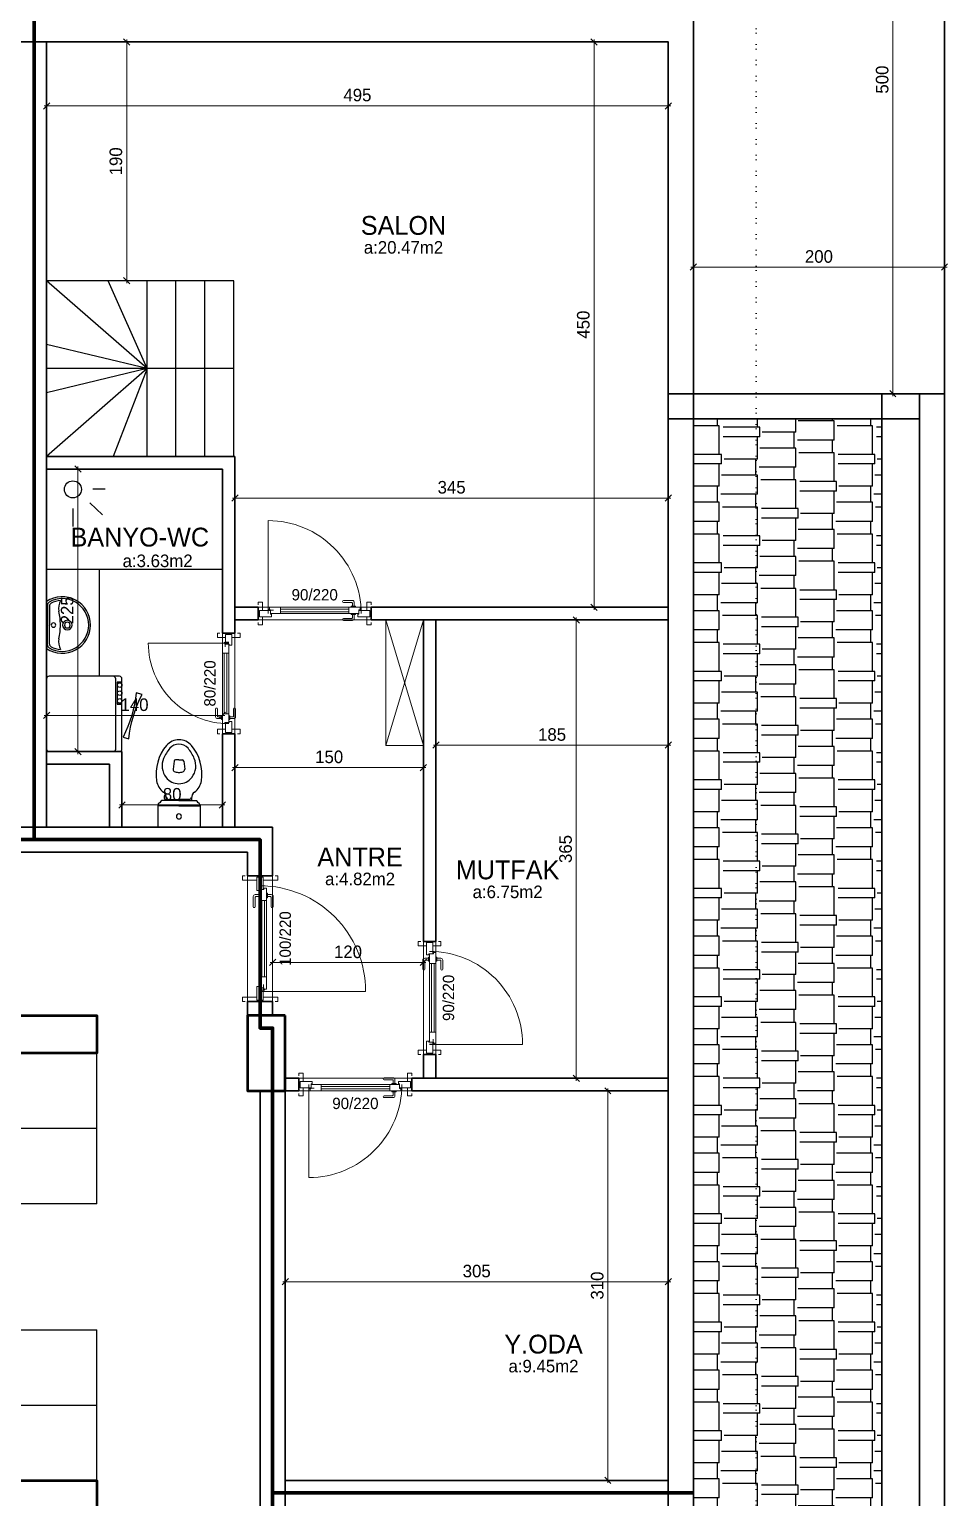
# Model space of a CAD drawing. Header units: centimetres. Extents: x 562865 to 1310255, y -148070 to 32737.
# Drawn here: x 589391 to 590122, y 5160 to 6329 of the extents above; entities that cross this region are included whole.
import ezdxf
from ezdxf.enums import TextEntityAlignment as Align

# ---------------------------------------------------------------- set-up
doc = ezdxf.new("R2010")
doc.units = ezdxf.units.CM
doc.header["$LTSCALE"] = 2.5
doc.linetypes.add('DASHED', pattern=[0.25, 0.125, -0.125])
doc.linetypes.add('DOT', pattern=[0.25, 0, -0.25])
doc.layers.get('0').update_dxf_attribs({"color": 86})
for name, color, linetype, lineweight in [('1', 126, 'Continuous', 25), ('ADAKENARI', 18, 'Continuous', 5), ('DUVAR', 4, 'Continuous', 30), ('duvar-kesim', 7, 'Continuous', 0), ('GÖRÜNÜŞLER', 96, 'Continuous', 25), ('iç ölçü', 106, 'Continuous', 18), ('kapi', 9, 'Continuous', 0), ('kolon', 1, 'Continuous', 53)]:
    doc.layers.add(name, color=color, linetype=linetype, lineweight=lineweight)
for name, color, linetype in [('alan', 7, 'Continuous'), ('kapi-yazi', 7, 'Continuous'), ('mahal', 7, 'Continuous'), ('MERBAS', 231, 'Continuous')]:
    doc.layers.add(name, color=color, linetype=linetype)
doc.styles.add('PINAR', font='comic.ttf')
doc.dimstyles.new('TEMİZ ÖLÇÜ', dxfattribs={"dimtxt": 10, "dimasz": 5, "dimexe": 1.8, "dimexo": 0.625, "dimgap": 3, "dimtad": 1, "dimdec": 0, "dimrnd": 0.5, "dimzin": 1, "dimdsep": 46, "dimtxsty": 'PINAR', "dimblk": 'OBLIQUE', "dimcen": 0.9, "dimdle": 2, "dimclrd": 256, "dimclre": 256, "dimclrt": 7, "dimadec": 0, "dimazin": 0, "dimtfac": 1, "dimtdec": 0, "dimtofl": 0, "dimtmove": 2, "dimatfit": 2, "dimfxl": 10, "dimfxlon": 1, "dimlwd": -1, "dimlwe": -1, "dimarcsym": 0})

# ---------------------------------------------------------------- blocks, each defined once
blk = doc.blocks.new('Klozet-1')
for p, q in [((16.75, 0), (-16.75, 0)), ((16.75, -17.5), (16.75, 0)), ((-16.75, -17.5), (-16.75, 0)), ((0, -17), (-16.75, -17)), ((0, -21), (-13.8398, -21)), ((-10, -23), (-10, -21)), ((-8.0157, -22.0272), (0, -22.0272)), ((0, -17), (16.75, -17)), ((0, -21), (13.8397, -21)), ((8.0156, -22.0272), (0, -22.0272)), ((10, -23), (10, -21)), ((-3.7475, -52.5499), (-4.5772, -46.068)), ((3.7475, -52.5499), (4.5771, -46.068)), ((0, -53.5), (-2.7488, -53.5)), ((0, -53.5), (2.7487, -53.5))]:
    blk.add_line(p, q)
for centre, radius, start, end in [((0, -8.5), 2, 90, 270), ((0, -8.5), 2, 270, 90), ((-14.75, -17.5), 2, 180, 245.214224), ((-16.6366, -21.5854), 2.5, 21.212156, 65.214224), ((-13.8398, -20.5), 0.5, 201.212156, 270), ((-16, -23), 6, 306.869898, 0), ((-8.0157, -24.0272), 2, 90, 176.416678), ((8.0156, -24.0272), 2, 3.583322, 90), ((16, -23), 6, 180, 233.130102), ((13.8397, -20.5), 0.5, 270, 338.787844), ((16.6365, -21.5854), 2.5, 114.785776, 158.787844), ((14.75, -17.5), 2, 294.785776, 0), ((-4, -39), 14, 126.869898, 171.135952), ((0, -47.5), 13, 90, 142.16423), ((0, -47.5), 13, 37.83577, 90), ((4, -39), 14, 8.864048, 53.130102), ((16.7492, -42.2359), 35, 171.135952, 220.418686), ((1.5795, -48.7268), 15, 142.16423, 203.165473), ((-2.5933, -45.8141), 2, 103.10266, 187.293703), ((0.8071, -60.4236), 17, 92.721352, 103.10266), ((-0.8072, -60.4236), 17, 76.89734, 87.278648), ((2.5933, -45.8141), 2, 352.706297, 76.89734), ((-16.7492, -42.2359), 35, 319.581314, 8.864048), ((-1.5796, -48.7268), 15, 336.834527, 37.83577), ((16.7492, -42.2359), 31.5, 203.165473, 220.418686), ((-2.7488, -52.5), 1, 182.862405, 270), ((2.7487, -52.5), 1, 270, 357.137595), ((-16.7492, -42.2359), 31.5, 319.581314, 336.834527), ((0, -56.5), 13, 220.418686, 270), ((0, -56.5), 9.5, 220.418686, 270), ((0, -56.5), 9.5, 270, 319.581314), ((0, -56.5), 13, 270, 319.581314)]:
    blk.add_arc(centre, radius, start, end)
blk = doc.blocks.new('Lav-1')
for p, q in [((-18.7083, 0), (18.7083, 0)), ((-15.105, -2.2), (0, -2.2)), ((15.105, -2.2), (0, -2.2))]:
    blk.add_line(p, q)
at = {"color": 8}
for p in [(-15.9925, -0.7), (15.9925, -0.7)]:
    blk.add_line(p, (0, -0.7), dxfattribs=at)
for centre, radius, start, end in [((0, -12.5), 22.5, 146.251011, 270), ((0, -12.5), 22.5, 270, 33.748989), ((0, -12.5), 19.5, 152.688782, 175.764074), ((-13.5377, -21.504), 12, 77.387843, 119.499625), ((-15.105, -4.7), 2.5, 90, 152.688782), ((0, 39), 50, 257.387843, 270), ((0, 39), 50, 270, 282.612157), ((13.5377, -21.504), 12, 60.500375, 102.612157), ((15.105, -4.7), 2.5, 27.311218, 90), ((0, -12.5), 19.5, 4.235926, 27.311218)]:
    blk.add_arc(centre, radius, start, end)
for centre, radius, start, end in [((0, -12.5), 21, 149.821029, 270), ((-15.9925, -3.2), 2.5, 90, 149.821029), ((0, -5.5), 1.75, 90, 270), ((0, -12.5), 21, 270, 30.178971), ((0, -5.5), 1.75, 270, 90), ((15.9925, -3.2), 2.5, 30.178971, 90), ((0, -16.5), 3.75, 90, 270), ((0, -16.5), 2.3, 90, 270), ((0, -16.5), 3.75, 270, 90), ((0, -16.5), 2.3, 270, 90)]:
    blk.add_arc(centre, radius, start, end, dxfattribs=at)
blk = doc.blocks.new('C.Mak')
at = {"color": 8}
for p, q in [((25.7, -56.1), (8.1, -56.1)), ((8.1, -56.1), (8.1, -59.3)), ((25.7, -59.3), (25.7, -56.1))]:
    blk.add_line(p, q, dxfattribs=at)
blk.add_lwpolyline([(-27.7, 0, 0.414214), (-29.7, -2), (-29.7, -58, 0.414214), (-27.7, -60), (28.2, -60, 0.414214), (30.3, -58), (30.3, -2, 0.414214), (28.2, 0)], format="xyb", close=True)
blk.add_lwpolyline([(-29.7, -53, 0.414214), (-27.7, -55), (28.2, -55, 0.414214), (30.3, -53)], format="xyb")
blk.add_lwpolyline([(15.9, -76), (17.2, -71.4, -0.091234), (-18.2, -60.9), (-19.5, -65.4, -0.091234)], format="xyb", close=True, dxfattribs=at)
for centre in [(10.7, -58.2), (16.9, -58.2), (23.3, -58.2)]:
    blk.add_circle(centre, 1.82, dxfattribs=at)
blk = doc.blocks.new('fm-door1')
at = {"linetype": 'Continuous'}
for p, q in [((0, 25), (0, -25)), ((100, 25), (0, 25)), ((80, 32), (80, 0)), ((84, 28), (128, 28)), ((90, 50), (910, 50)), ((90, 50), (90, 30)), ((100, 30), (90, 30)), ((100, 30), (100, -5)), ((100, 30), (100, -5)), ((100, 0), (900, 0)), ((190, 50), (190, 0)), ((810, 50), (810, 0)), ((910, 30), (900, 30)), ((900, 30), (900, -5)), ((900, 25), (1000, 25)), ((910, 50), (910, 30)), ((1000, 25), (1000, -25)), ((110, -25), (0, -25)), ((100, -5), (110, -5)), ((110, -5), (100, -5)), ((110, -5), (110, -25)), ((110, -25), (110, -5)), ((890, -25), (890, -5)), ((890, -5), (900, -5)), ((890, -25), (1000, -25))]:
    blk.add_line(p, q, dxfattribs=at)
at = {"color": 8, "linetype": 'Continuous'}
for p, q in [((190, 35), (810, 35)), ((190, 15), (810, 15))]:
    blk.add_line(p, q, dxfattribs=at)
at = {"linetype": 'Continuous'}
for points in [[(858, 58), (858, 89, 0.414214), (842, 104), (759, 104, 1), (759, 89), (835, 89, -0.414214), (842, 81), (842, 58)], [(858, -8), (858, -39, -0.414214), (842, -54), (759, -54, -1), (759, -39), (835, -39, 0.414214), (842, -31), (842, -8)]]:
    blk.add_lwpolyline(points, format="xyb", dxfattribs=at)
for points in [[(869, 50), (869, 58), (831, 58), (831, 50)], [(869, 0), (869, -8), (831, -8), (831, 0)]]:
    blk.add_lwpolyline(points, dxfattribs=at)
blk.add_circle((84, 32), 4.26, dxfattribs=at)
blk = doc.blocks.new('_Oblique')
at = {"color": 0, "linetype": 'ByBlock', "lineweight": -2}
blk.add_line((-0.5, -0.5), (0.5, 0.5), dxfattribs=at)
blk = doc.blocks.new('*D505')
at = {"layer": 'Defpoints', "color": 0}
for p in [(589714.8, 5769.1), (589899.8, 5769.1), (589899.8, 5759.2)]:
    blk.add_point(p, dxfattribs=at)
at = {"layer": 'iç ölçü'}
for p, q in [((589714.8, 5764.2), (589714.8, 5757.4)), ((589899.8, 5764.2), (589899.8, 5757.4)), ((589712.8, 5759.2), (589901.8, 5759.2))]:
    blk.add_line(p, q, dxfattribs=at)
at = {"layer": 'iç ölçü', "linetype": 'ByBlock', "xscale": 5, "yscale": 5, "zscale": 5, "rotation": 180}
blk.add_blockref('_Oblique', (589714.8, 5759.2), dxfattribs=at)
at = {"layer": 'iç ölçü', "linetype": 'ByBlock', "xscale": 5, "yscale": 5, "zscale": 5}
blk.add_blockref('_Oblique', (589899.8, 5759.2), dxfattribs=at)
at = {"layer": 'iç ölçü', "color": 7, "insert": (589807.3, 5767.6), "char_height": 10, "attachment_point": 5, "style": 'PINAR'}
blk.add_mtext('185', dxfattribs=at)
blk = doc.blocks.new('*D506')
at = {"layer": 'Defpoints', "color": 0}
for p in [(589897.3, 5858.9), (589826.6, 5494), (589897.3, 5494)]:
    blk.add_point(p, dxfattribs=at)
at = {"layer": 'iç ölçü'}
for p, q in [((589831.6, 5858.9), (589824.8, 5858.9)), ((589826.6, 5860.9), (589826.6, 5492)), ((589831.6, 5494), (589824.8, 5494))]:
    blk.add_line(p, q, dxfattribs=at)
at = {"layer": 'iç ölçü', "linetype": 'ByBlock', "xscale": 5, "yscale": 5, "zscale": 5}
for p, rotation in [((589826.6, 5858.9), 90), ((589826.6, 5494), 270)]:
    blk.add_blockref('_Oblique', p, dxfattribs=dict(at, rotation=rotation))
at = {"layer": 'iç ölçü', "color": 7, "insert": (589818.1, 5676.5), "char_height": 10, "attachment_point": 5, "rotation": 90, "style": 'PINAR'}
blk.add_mtext('365', dxfattribs=at)
blk = doc.blocks.new('*D507')
at = {"layer": 'Defpoints', "color": 0}
for p in [(589554.8, 5743.3), (589704.8, 5743.3), (589704.8, 5741.3)]:
    blk.add_point(p, dxfattribs=at)
at = {"layer": 'iç ölçü'}
for p, q in [((589552.8, 5741.3), (589706.8, 5741.3)), ((589554.8, 5742.7), (589554.8, 5739.5)), ((589704.8, 5742.7), (589704.8, 5739.5))]:
    blk.add_line(p, q, dxfattribs=at)
at = {"layer": 'iç ölçü', "linetype": 'ByBlock', "xscale": 5, "yscale": 5, "zscale": 5, "rotation": 180}
blk.add_blockref('_Oblique', (589554.8, 5741.3), dxfattribs=at)
at = {"layer": 'iç ölçü', "linetype": 'ByBlock', "xscale": 5, "yscale": 5, "zscale": 5}
blk.add_blockref('_Oblique', (589704.8, 5741.3), dxfattribs=at)
at = {"layer": 'iç ölçü', "color": 7, "insert": (589629.8, 5749.8), "char_height": 10, "attachment_point": 5, "style": 'PINAR'}
blk.add_mtext('150', dxfattribs=at)
blk = doc.blocks.new('*D508')
at = {"layer": 'Defpoints', "color": 0}
for p in [(589594.8, 5332), (589594.8, 5293.2), (589899.8, 5289.3)]:
    blk.add_point(p, dxfattribs=at)
at = {"layer": 'iç ölçü'}
for p, q in [((589901.8, 5332), (589592.8, 5332)), ((589594.8, 5327), (589594.8, 5333.8)), ((589899.8, 5327), (589899.8, 5333.8))]:
    blk.add_line(p, q, dxfattribs=at)
at = {"layer": 'iç ölçü', "linetype": 'ByBlock', "xscale": 5, "yscale": 5, "zscale": 5, "rotation": 180}
blk.add_blockref('_Oblique', (589594.8, 5332), dxfattribs=at)
at = {"layer": 'iç ölçü', "linetype": 'ByBlock', "xscale": 5, "yscale": 5, "zscale": 5}
blk.add_blockref('_Oblique', (589899.8, 5332), dxfattribs=at)
at = {"layer": 'iç ölçü', "color": 7, "insert": (589747.3, 5340.5), "char_height": 10, "attachment_point": 5, "style": 'PINAR'}
blk.add_mtext('305', dxfattribs=at)
blk = doc.blocks.new('*D509')
at = {"layer": 'Defpoints', "color": 0}
for p in [(589544.8, 5805.9), (589404.8, 5791.9), (589544.8, 5782.9)]:
    blk.add_point(p, dxfattribs=at)
at = {"layer": 'iç ölçü'}
for p, q in [((589404.8, 5787.9), (589404.8, 5781.1)), ((589544.8, 5787.9), (589544.8, 5781.1)), ((589402.8, 5782.9), (589546.8, 5782.9))]:
    blk.add_line(p, q, dxfattribs=at)
at = {"layer": 'iç ölçü', "linetype": 'ByBlock', "xscale": 5, "yscale": 5, "zscale": 5, "rotation": 180}
blk.add_blockref('_Oblique', (589404.8, 5782.9), dxfattribs=at)
at = {"layer": 'iç ölçü', "linetype": 'ByBlock', "xscale": 5, "yscale": 5, "zscale": 5}
blk.add_blockref('_Oblique', (589544.8, 5782.9), dxfattribs=at)
at = {"layer": 'iç ölçü', "color": 7, "insert": (589474.8, 5791.3), "char_height": 10, "attachment_point": 5, "style": 'PINAR'}
blk.add_mtext('140', dxfattribs=at)
blk = doc.blocks.new('*D510')
at = {"layer": 'Defpoints', "color": 0}
for p in [(589584.8, 5694), (589704.8, 5694), (589704.8, 5586.2)]:
    blk.add_point(p, dxfattribs=at)
at = {"layer": 'iç ölçü'}
for p, q in [((589584.8, 5591.2), (589584.8, 5584.4)), ((589704.8, 5591.2), (589704.8, 5584.4)), ((589582.8, 5586.2), (589706.8, 5586.2))]:
    blk.add_line(p, q, dxfattribs=at)
at = {"layer": 'iç ölçü', "linetype": 'ByBlock', "xscale": 5, "yscale": 5, "zscale": 5, "rotation": 180}
blk.add_blockref('_Oblique', (589584.8, 5586.2), dxfattribs=at)
at = {"layer": 'iç ölçü', "linetype": 'ByBlock', "xscale": 5, "yscale": 5, "zscale": 5}
blk.add_blockref('_Oblique', (589704.8, 5586.2), dxfattribs=at)
at = {"layer": 'iç ölçü', "color": 7, "insert": (589644.8, 5594.6), "char_height": 10, "attachment_point": 5, "style": 'PINAR'}
blk.add_mtext('120', dxfattribs=at)
blk = doc.blocks.new('*D518')
at = {"layer": 'Defpoints', "color": 0}
for p in [(589426.7, 5978.9), (589429.7, 5978.9), (589426.7, 5754)]:
    blk.add_point(p, dxfattribs=at)
at = {"layer": 'iç ölçü'}
for p, q in [((589427.3, 5978.9), (589431.5, 5978.9)), ((589429.7, 5752), (589429.7, 5980.9)), ((589427.3, 5754), (589431.5, 5754))]:
    blk.add_line(p, q, dxfattribs=at)
at = {"layer": 'iç ölçü', "linetype": 'ByBlock', "xscale": 5, "yscale": 5, "zscale": 5}
for p, rotation in [((589429.7, 5978.9), 90), ((589429.7, 5754), 270)]:
    blk.add_blockref('_Oblique', p, dxfattribs=dict(at, rotation=rotation))
at = {"layer": 'iç ölçü', "color": 7, "insert": (589421.2, 5866.5), "char_height": 10, "attachment_point": 5, "rotation": 90, "style": 'PINAR'}
blk.add_mtext('225', dxfattribs=at)
blk = doc.blocks.new('*D519')
at = {"layer": 'Defpoints', "color": 0}
for p in [(589464.8, 5724), (589544.8, 5724), (589544.8, 5711.6)]:
    blk.add_point(p, dxfattribs=at)
at = {"layer": 'iç ölçü'}
for p, q in [((589464.8, 5716.6), (589464.8, 5709.8)), ((589544.8, 5716.6), (589544.8, 5709.8)), ((589462.8, 5711.6), (589546.8, 5711.6))]:
    blk.add_line(p, q, dxfattribs=at)
at = {"layer": 'iç ölçü', "linetype": 'ByBlock', "xscale": 5, "yscale": 5, "zscale": 5, "rotation": 180}
blk.add_blockref('_Oblique', (589464.8, 5711.6), dxfattribs=at)
at = {"layer": 'iç ölçü', "linetype": 'ByBlock', "xscale": 5, "yscale": 5, "zscale": 5}
blk.add_blockref('_Oblique', (589544.8, 5711.6), dxfattribs=at)
at = {"layer": 'iç ölçü', "color": 7, "insert": (589504.8, 5720), "char_height": 10, "attachment_point": 5, "style": 'PINAR'}
blk.add_mtext('80', dxfattribs=at)
blk = doc.blocks.new('*D571')
at = {"layer": 'Defpoints', "color": 0}
for p in [(589739.4, 5484), (589851.7, 5484), (589679.5, 5173.9)]:
    blk.add_point(p, dxfattribs=at)
at = {"layer": 'iç ölçü'}
for p, q in [((589846.7, 5484), (589853.5, 5484)), ((589851.7, 5171.9), (589851.7, 5486)), ((589846.7, 5173.9), (589853.5, 5173.9))]:
    blk.add_line(p, q, dxfattribs=at)
at = {"layer": 'iç ölçü', "linetype": 'ByBlock', "xscale": 5, "yscale": 5, "zscale": 5}
for p, rotation in [((589851.7, 5484), 90), ((589851.7, 5173.9), 270)]:
    blk.add_blockref('_Oblique', p, dxfattribs=dict(at, rotation=rotation))
at = {"layer": 'iç ölçü', "color": 7, "insert": (589843.3, 5329), "char_height": 10, "attachment_point": 5, "rotation": 90, "style": 'PINAR'}
blk.add_mtext('310', dxfattribs=at)
blk = doc.blocks.new('*D574')
at = {"layer": 'Defpoints', "color": 0}
for p in [(589899.8, 6268), (589404.8, 6258.8), (589899.8, 6258.8)]:
    blk.add_point(p, dxfattribs=at)
at = {"layer": 'iç ölçü'}
for p, q in [((589402.8, 6268), (589901.8, 6268)), ((589404.8, 6263), (589404.8, 6269.8)), ((589899.8, 6263), (589899.8, 6269.8))]:
    blk.add_line(p, q, dxfattribs=at)
at = {"layer": 'iç ölçü', "linetype": 'ByBlock', "xscale": 5, "yscale": 5, "zscale": 5, "rotation": 180}
blk.add_blockref('_Oblique', (589404.8, 6268), dxfattribs=at)
at = {"layer": 'iç ölçü', "linetype": 'ByBlock', "xscale": 5, "yscale": 5, "zscale": 5}
blk.add_blockref('_Oblique', (589899.8, 6268), dxfattribs=at)
at = {"layer": 'iç ölçü', "color": 7, "insert": (589652.3, 6276.6), "char_height": 10, "attachment_point": 5, "style": 'PINAR'}
blk.add_mtext('495', dxfattribs=at)
blk = doc.blocks.new('*D575')
at = {"layer": 'Defpoints', "color": 0}
for p in [(589554.8, 5951.7), (589899.8, 5955.9), (589899.8, 5951.7)]:
    blk.add_point(p, dxfattribs=at)
at = {"layer": 'iç ölçü'}
for p, q in [((589552.8, 5955.9), (589901.8, 5955.9)), ((589554.8, 5952.3), (589554.8, 5957.7)), ((589899.8, 5952.3), (589899.8, 5957.7))]:
    blk.add_line(p, q, dxfattribs=at)
at = {"layer": 'iç ölçü', "linetype": 'ByBlock', "xscale": 5, "yscale": 5, "zscale": 5, "rotation": 180}
blk.add_blockref('_Oblique', (589554.8, 5955.9), dxfattribs=at)
at = {"layer": 'iç ölçü', "linetype": 'ByBlock', "xscale": 5, "yscale": 5, "zscale": 5}
blk.add_blockref('_Oblique', (589899.8, 5955.9), dxfattribs=at)
at = {"layer": 'iç ölçü', "color": 7, "insert": (589727.3, 5964.4), "char_height": 10, "attachment_point": 5, "style": 'PINAR'}
blk.add_mtext('345', dxfattribs=at)
blk = doc.blocks.new('*D578')
at = {"layer": 'Defpoints', "color": 0}
for p in [(589468.6, 6318.9), (589479.3, 6318.9), (589479.3, 6128.9)]:
    blk.add_point(p, dxfattribs=at)
at = {"layer": 'iç ölçü'}
for p, q in [((589473.6, 6318.9), (589466.8, 6318.9)), ((589468.6, 6126.9), (589468.6, 6320.9)), ((589473.6, 6128.9), (589466.8, 6128.9))]:
    blk.add_line(p, q, dxfattribs=at)
at = {"layer": 'iç ölçü', "linetype": 'ByBlock', "xscale": 5, "yscale": 5, "zscale": 5}
for p, rotation in [((589468.6, 6318.9), 90), ((589468.6, 6128.9), 270)]:
    blk.add_blockref('_Oblique', p, dxfattribs=dict(at, rotation=rotation))
at = {"layer": 'iç ölçü', "color": 7, "insert": (589460, 6223.9), "char_height": 10, "attachment_point": 5, "rotation": 90, "style": 'PINAR'}
blk.add_mtext('190', dxfattribs=at)
blk = doc.blocks.new('*D583')
at = {"layer": 'Defpoints', "color": 0}
for p in [(590119.8, 6139.7), (589919.8, 6097.7), (590119.8, 6097.7)]:
    blk.add_point(p, dxfattribs=at)
at = {"layer": 'iç ölçü'}
for p, q in [((589917.8, 6139.7), (590121.8, 6139.7)), ((589919.8, 6134.7), (589919.8, 6141.5)), ((590119.8, 6134.7), (590119.8, 6141.5))]:
    blk.add_line(p, q, dxfattribs=at)
at = {"layer": 'iç ölçü', "linetype": 'ByBlock', "xscale": 5, "yscale": 5, "zscale": 5, "rotation": 180}
blk.add_blockref('_Oblique', (589919.8, 6139.7), dxfattribs=at)
at = {"layer": 'iç ölçü', "linetype": 'ByBlock', "xscale": 5, "yscale": 5, "zscale": 5}
blk.add_blockref('_Oblique', (590119.8, 6139.7), dxfattribs=at)
at = {"layer": 'iç ölçü', "color": 7, "insert": (590019.8, 6148.1), "char_height": 10, "attachment_point": 5, "style": 'PINAR'}
blk.add_mtext('200', dxfattribs=at)
blk = doc.blocks.new('*D585')
at = {"layer": 'Defpoints', "color": 0}
for p in [(589986.66, 6538.95), (589986.66, 6038.95), (590078.67, 6038.95)]:
    blk.add_point(p, dxfattribs=at)
at = {"layer": 'iç ölçü'}
for p, q in [((590073.67, 6538.95), (590080.47, 6538.95)), ((590078.67, 6540.95), (590078.67, 6036.95)), ((590073.67, 6038.95), (590080.47, 6038.95))]:
    blk.add_line(p, q, dxfattribs=at)
at = {"layer": 'iç ölçü', "linetype": 'ByBlock', "xscale": 5, "yscale": 5, "zscale": 5}
for p, rotation in [((590078.67, 6538.95), 90), ((590078.67, 6038.95), 270)]:
    blk.add_blockref('_Oblique', p, dxfattribs=dict(at, rotation=rotation))
at = {"layer": 'iç ölçü', "color": 7, "insert": (590070.196387, 6288.95), "char_height": 10, "attachment_point": 5, "rotation": 90, "style": 'PINAR'}
blk.add_mtext('500', dxfattribs=at)
blk = doc.blocks.new('*D587')
at = {"layer": 'Defpoints', "color": 0}
for p in [(589840.7, 6318.9), (589869.7, 6318.9), (589869.7, 5868.9)]:
    blk.add_point(p, dxfattribs=at)
at = {"layer": 'iç ölçü'}
for p, q in [((589845.7, 6318.9), (589838.9, 6318.9)), ((589840.7, 5866.9), (589840.7, 6320.9)), ((589845.7, 5868.9), (589838.9, 5868.9))]:
    blk.add_line(p, q, dxfattribs=at)
at = {"layer": 'iç ölçü', "linetype": 'ByBlock', "xscale": 5, "yscale": 5, "zscale": 5}
for p, rotation in [((589840.7, 6318.9), 90), ((589840.7, 5868.9), 270)]:
    blk.add_blockref('_Oblique', p, dxfattribs=dict(at, rotation=rotation))
at = {"layer": 'iç ölçü', "color": 7, "insert": (589832.2, 6093.9), "char_height": 10, "attachment_point": 5, "rotation": 90, "style": 'PINAR'}
blk.add_mtext('450', dxfattribs=at)

msp = doc.modelspace()

# ---------------------------------------------------------------- hatches: boundary and pattern name
at = {"layer": 'GÖRÜNÜŞLER'}
h = msp.add_hatch(dxfattribs=at)
h.set_pattern_fill('AR-RSHKE,_O', color=256, scale=0.1, angle=90)
h.set_pattern_definition([(90, (0, 0), (-30.48, 64.77), [15.24, -12.7, 17.78, -7.62, 22.86, -10.16]), (90, (-1.27, 15.24), (-30.48, 64.77), [12.7, -48.26, 10.16, -15.24]), (90, (1.905, 45.72), (-30.48, 64.77), [7.62, -78.74]), (180, (0, 0), (-30.48, -21.59), [29.21, -92.71]), (180, (9e-16, 15.24), (-30.48, -21.59), [28.575, -93.345]), (180, (2e-15, 27.94), (-30.48, -21.59), [26.67, -95.25]), (180, (1.905, 45.72), (-30.48, -21.59), [29.21, -92.71]), (180, (1.905, 53.34), (-30.48, -21.59), [29.21, -92.71]), (180, (5e-15, 76.2), (-30.48, -21.59), [27.94, -93.98])])
h.paths.add_polyline_path([(589969.8, 6018.9), (589919.8, 6018.9), (589919.8, 4733.9), (589969.8, 4733.9)])
h.paths.add_polyline_path([(589969.8, 4733.9), (590069.8, 4733.9), (590069.8, 6018.9), (589969.8, 6018.9)])

# ---------------------------------------------------------------- linework, layer by layer
at = {"layer": '1', "linetype": 'DASHED', "ltscale": 20}
msp.add_line((589444.8, 5519), (589444.8, 5516), dxfattribs=at)
at = {"layer": 'ADAKENARI', "color": 2, "linetype": 'DOT', "ltscale": 20}
for points in [[(589969.8, 6388.9), (588819.8, 6388.9), (588819.8, 4363.9), (589969.8, 4363.9)], [(588819.8, 6388.9), (589969.8, 6388.9), (589969.8, 4363.9), (588819.8, 4363.9)]]:
    msp.add_lwpolyline(points, close=True, dxfattribs=at)
at = {"layer": 'DUVAR'}
for p, q in [((590119.8, 6538.9), (590119.8, 4213.9)), ((589404.8, 5694), (589404.8, 6318.9)), ((589899.8, 6038.9), (590119.8, 6038.9)), ((590069.8, 6038.9), (590069.8, 4713.9)), ((590099.8, 6038.9), (590099.8, 4713.9)), ((589899.8, 6018.9), (590099.8, 6018.9)), ((589554.8, 5988.9), (589404.8, 5988.9)), ((589554.8, 5988.9), (589554.8, 5848.3)), ((589544.8, 5978.9), (589404.8, 5978.9)), ((589544.8, 5978.9), (589544.8, 5848.3)), ((589573.3, 5868.9), (589554.8, 5868.9)), ((589573.3, 5858.9), (589573.3, 5868.9)), ((589899.8, 5868.9), (589663.3, 5868.9)), ((589663.3, 5858.9), (589663.3, 5868.9)), ((589573.3, 5858.9), (589554.8, 5858.9)), ((589899.8, 5858.9), (589663.3, 5858.9)), ((589704.8, 5603), (589704.8, 5858.9)), ((589714.8, 5603), (589714.8, 5858.9)), ((589554.8, 5848.3), (589544.8, 5848.3)), ((589544.8, 5768.3), (589544.8, 5694)), ((589554.8, 5768.3), (589544.8, 5768.3)), ((589554.8, 5768.3), (589554.8, 5694)), ((589404.8, 5754), (589464.8, 5754)), ((589464.8, 5694), (589464.8, 5754)), ((589404.8, 5744), (589454.8, 5744)), ((589454.8, 5694), (589454.8, 5744)), ((589204.8, 5694), (589584.8, 5694)), ((589584.8, 5655.2), (589584.8, 5694)), ((589224.8, 5674), (589564.8, 5674)), ((589564.8, 5655.2), (589564.8, 5674)), ((589564.8, 5655.2), (589584.8, 5655.2)), ((589704.8, 5603), (589714.8, 5603)), ((589564.8, 5544), (589564.8, 5555.2)), ((589564.8, 5555.2), (589584.8, 5555.2)), ((589584.8, 5544), (589584.8, 5555.2)), ((589704.8, 5494), (589704.8, 5513)), ((589704.8, 5513), (589714.8, 5513)), ((589714.8, 5494), (589714.8, 5513)), ((589594.8, 5494), (589605.7, 5494)), ((589605.7, 5494), (589605.7, 5484)), ((589695.7, 5494), (589899.8, 5494)), ((589695.7, 5494), (589695.7, 5484)), ((589574.8, 5003.9), (589574.8, 5484)), ((589594.8, 5003.9), (589594.8, 5484)), ((589594.8, 5484), (589605.7, 5484)), ((589695.7, 5484), (589899.8, 5484)), ((589594.8, 5173.9), (589899.8, 5173.9))]:
    msp.add_line(p, q, dxfattribs=at)
for points in [[(589919.8, 4413.9), (588869.8, 4413.9), (588869.8, 6338.9), (589919.8, 6338.9)], [(589899.8, 4433.9), (588889.8, 4433.9), (588889.8, 6318.9), (589899.8, 6318.9)]]:
    msp.add_lwpolyline(points, close=True, dxfattribs=at)
at = {"layer": 'duvar-kesim'}
for p, q in [((589573.3, 5868.9), (589663.3, 5868.9)), ((589573.3, 5858.9), (589663.3, 5858.9)), ((589544.8, 5848.3), (589544.8, 5768.3)), ((589554.8, 5848.3), (589554.8, 5768.3)), ((589564.8, 5555.2), (589564.8, 5655.2)), ((589584.8, 5555.2), (589584.8, 5655.2)), ((589704.8, 5513), (589704.8, 5603)), ((589714.8, 5513), (589714.8, 5603)), ((589605.7, 5494), (589695.7, 5494)), ((589605.7, 5484), (589695.7, 5484))]:
    msp.add_line(p, q, dxfattribs=at)
at = {"layer": 'GÖRÜNÜŞLER'}
for p, q in [((589441.6, 5963.1), (589451.5, 5963.1)), ((589439.2, 5952), (589449.4, 5942.5)), ((589425.7, 5947.6), (589425.7, 5933.3)), ((589544.8, 5898.9), (589404.8, 5898.9)), ((589447, 5814), (589447, 5898.9))]:
    msp.add_line(p, q, dxfattribs=at)
msp.add_circle((589425.7, 5962.8), 6.78, dxfattribs=at)
at = {"layer": 'iç ölçü'}
for p, q in [((589674.8, 5858.9), (589674.8, 5758.9)), ((589704.8, 5758.9), (589674.8, 5858.9)), ((589704.8, 5858.9), (589674.8, 5758.9)), ((589674.8, 5758.9), (589704.8, 5758.9))]:
    msp.add_line(p, q, dxfattribs=at)
at = {"layer": 'kapi'}
for points in [[(589581.3, 5863.9), (589581.3, 5937.9, -0.414214), (589655.3, 5863.9, -0.414214)], [(589549.8, 5840.3), (589485.8, 5840.3, 0.414214), (589549.8, 5776.3, 0.414214)], [(589574.8, 5563.2), (589658.8, 5563.2, 0.414214), (589574.8, 5647.2, 0.414214)], [(589709.8, 5521), (589783.8, 5521, 0.414214), (589709.8, 5595, 0.414214)], [(589613.7, 5489), (589613.7, 5415, 0.414214), (589687.7, 5489, 0.414214)]]:
    msp.add_lwpolyline(points, format="xyb", dxfattribs=at)
for points in [[(589573.3, 5870.9), (589573.3, 5872.9), (589576.8, 5872.9), (589576.8, 5866.4)], [(589663.3, 5870.9), (589663.3, 5872.9), (589659.8, 5872.9), (589659.8, 5866.4)], [(589573.3, 5856.9), (589573.3, 5854.9), (589576.8, 5854.9), (589576.8, 5861.4)], [(589663.3, 5856.9), (589663.3, 5854.9), (589659.8, 5854.9), (589659.8, 5861.4)], [(589542.8, 5848.3), (589540.8, 5848.3), (589540.8, 5844.8), (589547.3, 5844.8)], [(589556.8, 5848.3), (589558.8, 5848.3), (589558.8, 5844.8), (589552.3, 5844.8)], [(589542.8, 5768.3), (589540.8, 5768.3), (589540.8, 5771.8), (589547.3, 5771.8)], [(589556.8, 5768.3), (589558.8, 5768.3), (589558.8, 5771.8), (589552.3, 5771.8)], [(589562.8, 5655.2), (589560.8, 5655.2), (589560.8, 5651.7), (589572.3, 5651.7)], [(589586.8, 5655.2), (589588.8, 5655.2), (589588.8, 5651.7), (589577.3, 5651.7)], [(589702.8, 5603), (589700.8, 5603), (589700.8, 5599.5), (589707.3, 5599.5)], [(589716.8, 5603), (589718.8, 5603), (589718.8, 5599.5), (589712.3, 5599.5)], [(589562.8, 5555.2), (589560.8, 5555.2), (589560.8, 5558.7), (589572.3, 5558.7)], [(589586.8, 5555.2), (589588.8, 5555.2), (589588.8, 5558.7), (589577.3, 5558.7)], [(589702.8, 5513), (589700.8, 5513), (589700.8, 5516.5), (589707.3, 5516.5)], [(589716.8, 5513), (589718.8, 5513), (589718.8, 5516.5), (589712.3, 5516.5)], [(589605.7, 5496), (589605.7, 5498), (589609.2, 5498), (589609.2, 5491.5)], [(589695.7, 5496), (589695.7, 5498), (589692.2, 5498), (589692.2, 5491.5)], [(589605.7, 5482), (589605.7, 5480), (589609.2, 5480), (589609.2, 5486.5)], [(589695.7, 5482), (589695.7, 5480), (589692.2, 5480), (589692.2, 5486.5)]]:
    msp.add_lwpolyline(points, dxfattribs=at)
at = {"layer": 'kolon', "color": 6, "lineweight": 140}
for p, q in [((589394.8, 5684), (589394.8, 6338.9)), ((589919.8, 5163.9), (589584.8, 5163.9))]:
    msp.add_line(p, q, dxfattribs=at)
msp.add_lwpolyline([(589204.8, 4953.9), (589584.8, 4953.9), (589584.8, 5534), (589574.8, 5534), (589574.8, 5684), (589214.8, 5684), (589214.8, 5534), (589204.8, 5534)], close=True, dxfattribs=at)
at = {"layer": 'kolon'}
for points in [[(589194.8, 4943.9), (589194.8, 5544), (589444.8, 5544), (589444.8, 5514), (589219.8, 5514), (589219.8, 5173.9), (589444.8, 5173.9), (589444.8, 5148.9), (589219.8, 5148.9), (589219.8, 4968.9), (589444.8, 4968.9), (589444.8, 4943.9)], [(589594.8, 5544), (589564.8, 5544), (589564.8, 5484), (589594.8, 5484)]]:
    msp.add_lwpolyline(points, close=True, dxfattribs=at)
at = {"layer": 'MERBAS'}
for p, q in [((589484.8, 6058.9), (589404.8, 6128.9)), ((589553.8, 6128.9), (589404.8, 6128.9)), ((589484.8, 6058.9), (589453.8, 6128.9)), ((589484.8, 5988.9), (589484.8, 6128.9)), ((589507.8, 5988.9), (589507.8, 6128.9)), ((589530.8, 5988.9), (589530.8, 6128.9)), ((589553.8, 5988.9), (589553.8, 6128.9)), ((589484.8, 6058.9), (589404.8, 6078.2)), ((589553.8, 6058.9), (589404.8, 6058.9)), ((589484.8, 6058.9), (589404.8, 5988.9)), ((589484.8, 6058.9), (589404.8, 6039.7)), ((589484.8, 6058.9), (589457.7, 5988.9)), ((589444.8, 5514), (589219.8, 5514)), ((589444.8, 5394), (589444.8, 5514)), ((589444.8, 5173.9), (589444.8, 5293.9)), ((589219.8, 5173.9), (589444.8, 5173.9))]:
    msp.add_line(p, q, dxfattribs=at)
for points in [[(589444.8, 5454), (589349.8, 5454, 0.414214), (589279.8, 5384), (589279.8, 5303.9, 0.414214), (589349.8, 5233.9), (589444.8, 5233.9)], [(589444.8, 5394), (589349.8, 5394, 0.414214), (589339.8, 5384), (589339.8, 5303.9, 0.414214), (589349.8, 5293.9), (589444.8, 5293.9)]]:
    msp.add_lwpolyline(points, format="xyb", dxfattribs=at)

# ---------------------------------------------------------------- block references
at = {"layer": 'GÖRÜNÜŞLER'}
for name, p, rotation in [('Lav-1', (589404.8, 5854.8), 90), ('C.Mak', (589404.8, 5783.7), 90), ('Klozet-1', (589510.2, 5694), 180)]:
    msp.add_blockref(name, p, dxfattribs=dict(at, rotation=rotation))
at = {"layer": 'kapi', "xscale": 0.08800000000000001, "zscale": 0.08800000000000001}
for p, yscale in [((589574.3, 5863.9), 0.1), ((589606.7, 5489), -0.09999999999990905)]:
    msp.add_blockref('fm-door1', p, dxfattribs=dict(at, yscale=yscale))
at = {"layer": 'kapi', "yscale": -0.09999999999990905}
for p, xscale, zscale, rotation in [((589549.8, 5847.3), 0.07799999999997453, 0.07800000000000001, 269.9999999999167), ((589574.8, 5556.2), 0.09799999999995634, 0.098, 90), ((589709.8, 5514), 0.08800000000019281, 0.08800000000000001, 90)]:
    msp.add_blockref('fm-door1', p, dxfattribs=dict(at, xscale=xscale, zscale=zscale, rotation=rotation))

# ---------------------------------------------------------------- texts
at = {"layer": 'alan', "style": 'PINAR'}
for s, p in [('a:20.47m2', (589689, 6150.4)), ('a:3.63m2', (589493.2, 5900.9)), ('a:4.82m2', (589654.4, 5647.7)), ('a:6.75m2', (589771.9, 5637.4)), ('a:9.45m2', (589800.5, 5259.9))]:
    msp.add_text(s, height=10, dxfattribs=at).set_placement(p, align=Align.CENTER)
at = {"layer": 'kapi-yazi', "style": 'PINAR'}
for p in [(589618.3, 5878.9), (589650.7, 5474)]:
    msp.add_text('90/220', height=9, dxfattribs=at).set_placement(p, align=Align.MIDDLE_CENTER)
for s, p in [('80/220', (589534.8, 5808.3)), ('100/220', (589594.8, 5605.2)), ('90/220', (589724.8, 5558))]:
    msp.add_text(s, height=9, rotation=90, dxfattribs=at).set_placement(p, align=Align.MIDDLE_CENTER)
at = {"layer": 'mahal', "style": 'PINAR'}
for s, p in [('SALON', (589689, 6165.4)), ('BANYO-WC', (589479, 5917.3)), ('ANTRE', (589654.4, 5662.7)), ('MUTFAK', (589771.9, 5652.4)), ('Y.ODA', (589800.5, 5274.9))]:
    msp.add_text(s, height=15, dxfattribs=at).set_placement(p, align=Align.CENTER)

# ---------------------------------------------------------------- dimensions: what is measured, and where the dimension line sits
at = {"layer": 'iç ölçü'}
for base, p1, p2, picture, middle in [((590078.7, 6038.9), (589986.7, 6538.9), (589986.7, 6038.9), '*D585', (590070.2, 6288.9)), ((589468.6, 6318.9), (589479.3, 6128.9), (589479.3, 6318.9), '*D578', (589460, 6223.9)), ((589840.7, 6318.9), (589869.7, 5868.9), (589869.7, 6318.9), '*D587', (589832.2, 6093.9)), ((589429.7, 5978.9), (589426.7, 5754), (589426.7, 5978.9), '*D518', (589421.2, 5866.5)), ((589826.6, 5494), (589897.3, 5858.9), (589897.3, 5494), '*D506', (589818.1, 5676.5)), ((589851.7, 5484), (589679.5, 5173.9), (589739.4, 5484), '*D571', (589843.3, 5329))]:
    dim = msp.add_linear_dim(base=base, p1=p1, p2=p2, angle=90, dimstyle='TEMİZ ÖLÇÜ', override={"dimfxl": 5, "dimarcsym": 1}, dxfattribs=at)
    dim.commit()
    dim.dimension.update_dxf_attribs({"geometry": picture, "text_midpoint": middle})
for base, p1, p2, picture, middle in [((589899.8, 6268), (589404.8, 6258.8), (589899.8, 6258.8), '*D574', (589652.3, 6276.6)), ((590119.8, 6139.7), (589919.8, 6097.7), (590119.8, 6097.7), '*D583', (590019.8, 6148.1)), ((589899.8, 5955.9), (589554.8, 5951.7), (589899.8, 5951.7), '*D575', (589727.3, 5964.4)), ((589544.8, 5782.9), (589404.8, 5791.9), (589544.8, 5805.9), '*D509', (589474.8, 5791.3)), ((589899.8, 5759.2), (589714.8, 5769.1), (589899.8, 5769.1), '*D505', (589807.3, 5767.6)), ((589704.8, 5741.3), (589554.8, 5743.3), (589704.8, 5743.3), '*D507', (589629.8, 5749.8)), ((589544.8, 5711.6), (589464.8, 5724), (589544.8, 5724), '*D519', (589504.8, 5720)), ((589704.8, 5586.2), (589584.8, 5694), (589704.8, 5694), '*D510', (589644.8, 5594.6)), ((589594.8, 5332), (589899.8, 5289.3), (589594.8, 5293.2), '*D508', (589747.3, 5340.5))]:
    dim = msp.add_linear_dim(base=base, p1=p1, p2=p2, dimstyle='TEMİZ ÖLÇÜ', override={"dimfxl": 5, "dimarcsym": 1}, dxfattribs=at)
    dim.commit()
    dim.dimension.update_dxf_attribs({"geometry": picture, "text_midpoint": middle})

doc.saveas('drawing.dxf')
